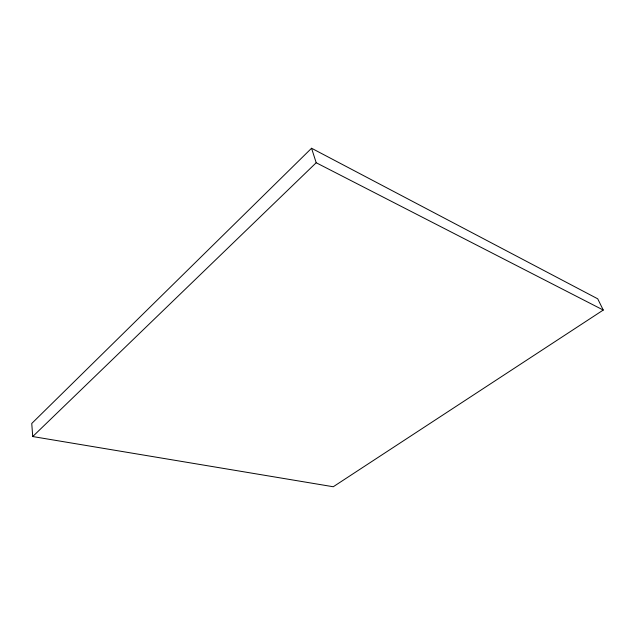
<?xml version="1.0" encoding="UTF-8"?>
<svg xmlns="http://www.w3.org/2000/svg" width="635" height="635" viewBox="0 0 635 635"><rect width="100%" height="100%" fill="white"/><g stroke="black" fill="none" stroke-linecap="round" stroke-linejoin="round"><path stroke-width="0.95" d="M311.563 148.249L31.75 423.474L32.726 436.547L333.256 486.751L603.25 310.055L597.718 298.815L311.563 148.249L316.198 162.743L603.25 310.055M32.726 436.547L316.198 162.743"/></g></svg>
